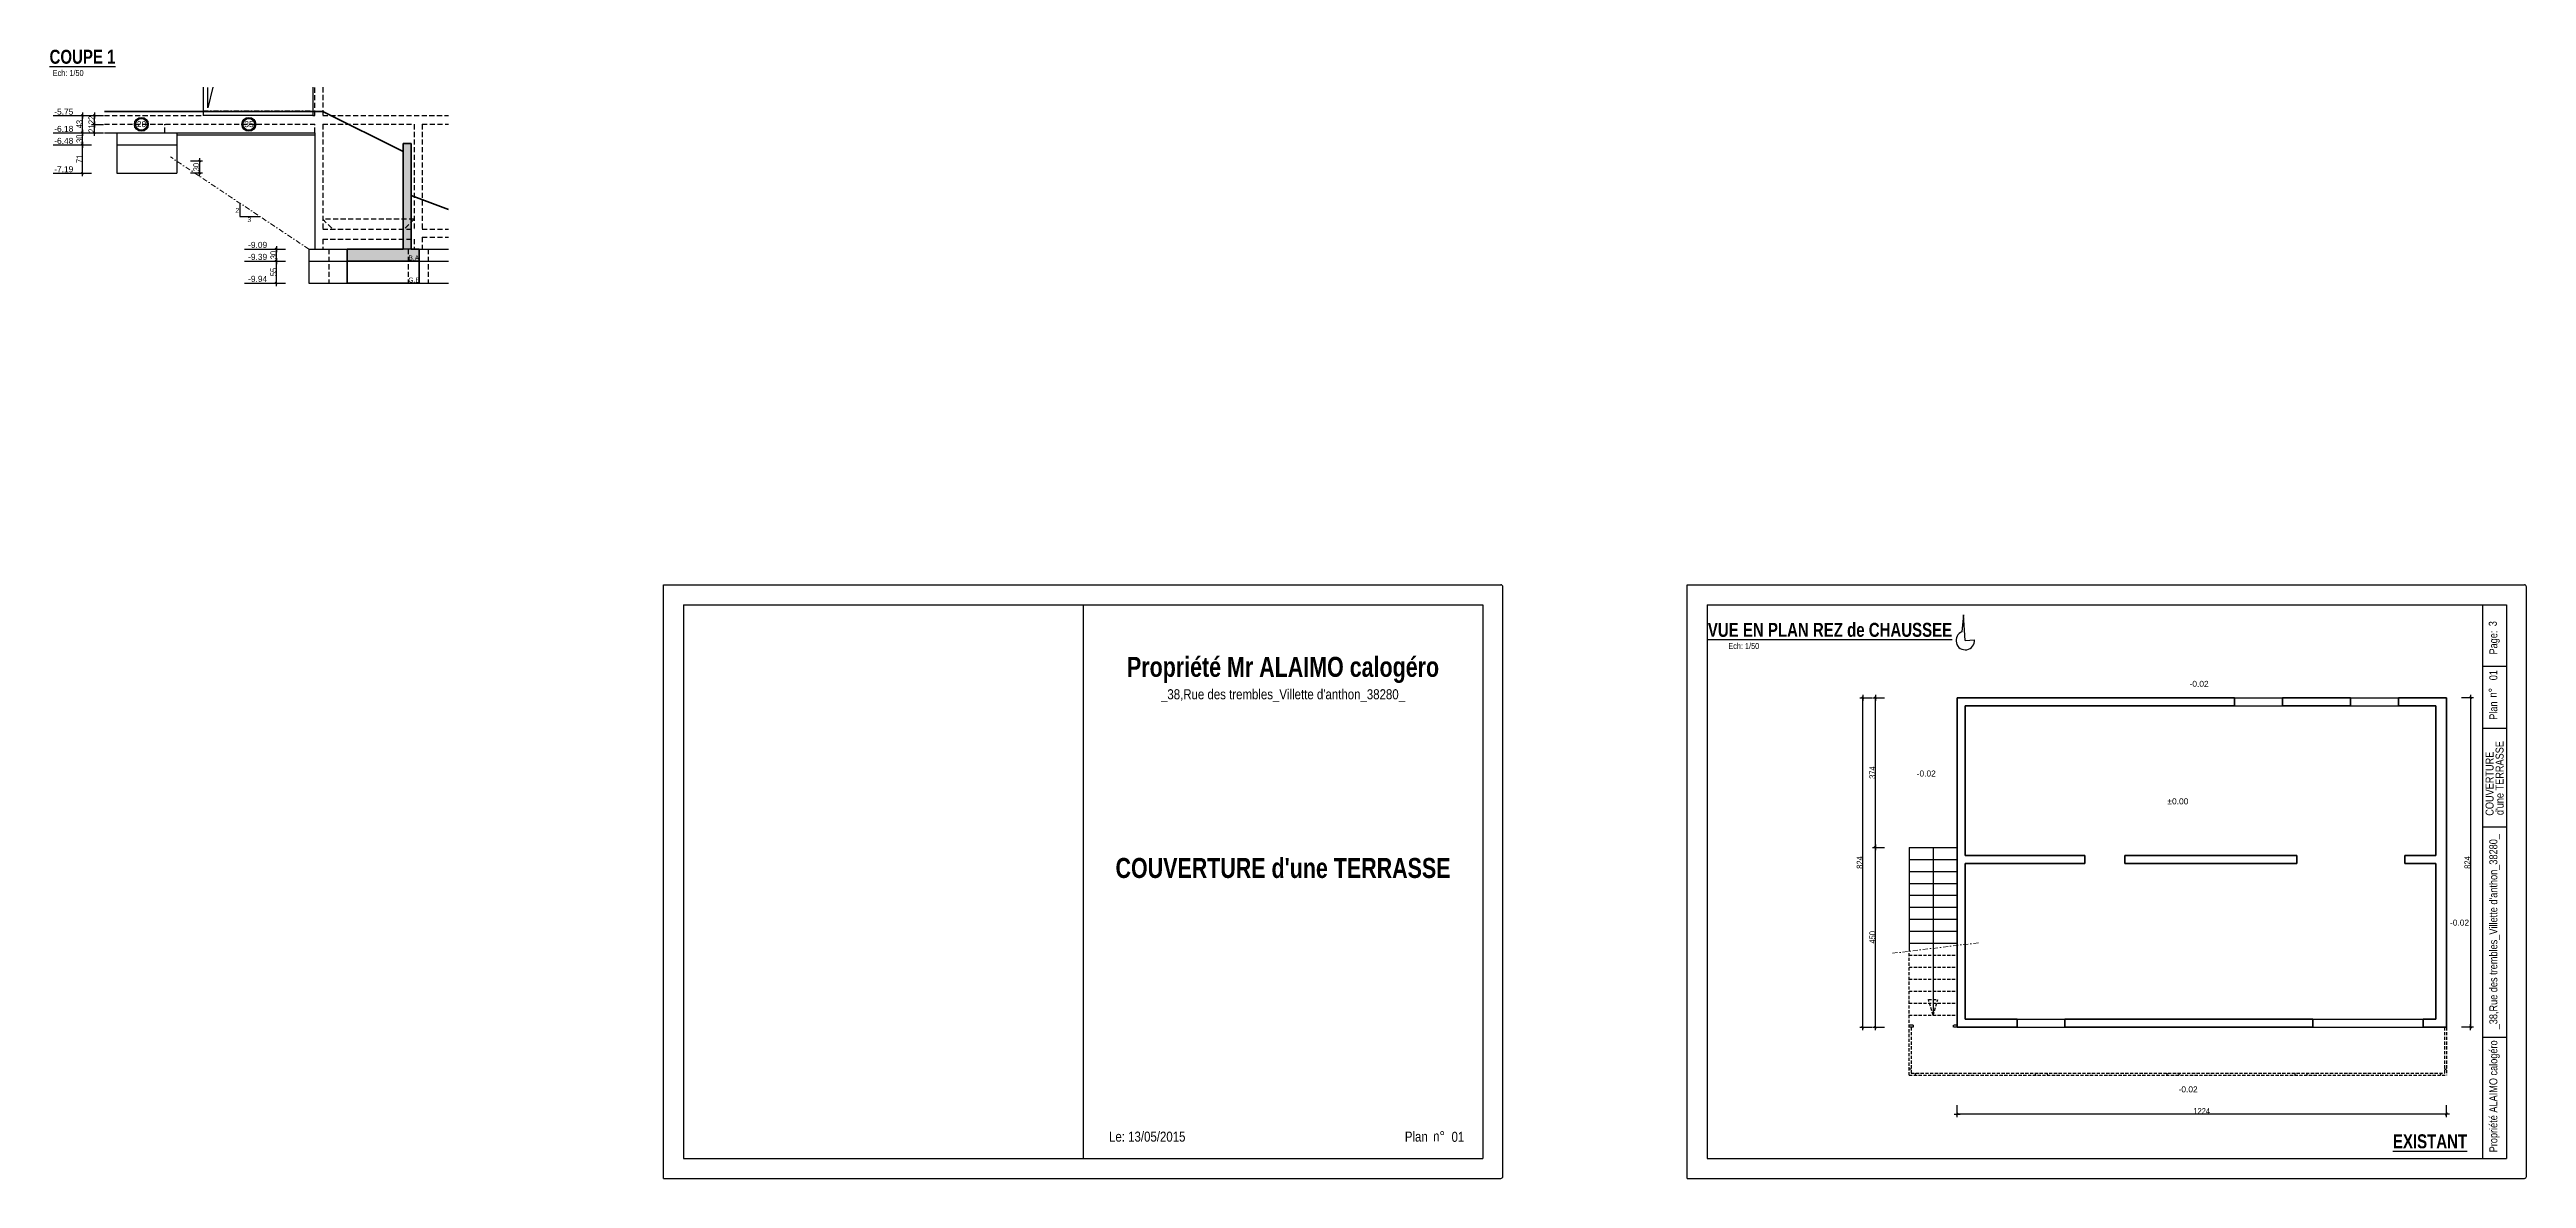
# Model space of a CAD drawing. Header units: centimetres. Extents: x -4990 to 114398, y -61489 to -12305.
# Drawn here: x 44512 to 50709, y -38629 to -35805 of the extents above; entities that cross this region are included whole.
import ezdxf
from ezdxf.enums import TextEntityAlignment as Align

# ---------------------------------------------------------------- set-up
doc = ezdxf.new("R2010")
doc.units = ezdxf.units.CM
doc.header["$LTSCALE"] = 0.5
for name, pattern in [('CACHE2', [4.7625, 3.175, -1.5875]), ('CACHEX2', [19.05, 12.7, -6.35]), ('TIRETPTX2', [50.8, 25.4, -12.7, 0, -12.7])]:
    doc.linetypes.add(name, pattern=pattern)
doc.layers.get('DEFPOINTS').update_dxf_attribs({"linetype": 'CONTINUOUS'})
for name, color, linetype in [('01_cote_gen', 4, 'CONTINUOUS'), ('01_fenetres', 171, 'CONTINUOUS'), ('01_linteaux', 2, 'CONTINUOUS'), ('01_poch_murs', 253, 'CONTINUOUS'), ('01_texte', 230, 'CONTINUOUS'), ('AA_COTES', 2, 'CONTINUOUS')]:
    doc.layers.add(name, color=color, linetype=linetype)
doc.layers.add('01_murs_coup', color=5, linetype='CONTINUOUS', lineweight=60)
doc.layers.add('01_tram_axes', color=2, linetype='TIRETPTX2', lineweight=9)
doc.styles.add('ARIAL', font='arial.ttf')
doc.styles.add('impact', font='impact.ttf')
doc.styles.add('MATTE_TXT', font='arial.ttf')
doc.styles.add('STYLE2', font='ARIALN.TTF')
doc.dimstyles.new('JB50', dxfattribs={"dimscale": 0.1, "dimtxt": 150, "dimasz": 15, "dimexe": 0.1, "dimexo": 0.1, "dimgap": 0.09, "dimtad": 1, "dimdec": 1, "dimdsep": 46, "dimtxsty": 'STYLE2', "dimblk1": 'BOND_G', "dimblk2": 'BOND_D', "dimsah": 1, "dimcen": 1.5, "dimdle": 0.01, "dimse1": 1, "dimse2": 1, "dimclrd": 4, "dimclre": 2, "dimclrt": 6, "dimazin": 2, "dimtfac": 2.333333, "dimtdec": 1, "dimtix": 1, "dimtmove": 2, "dimatfit": 3, "dimldrblk": 'BOND_G', "dimfxl": 1, "dimtolj": 1, "dimtzin": 0, "dimarcsym": 0})

# ---------------------------------------------------------------- blocks, each defined once
blk = doc.blocks.new('BOND_G')
at = {"layer": 'AA_COTES', "color": 0}
for p, q in [((5, 0), (-5, 0)), ((1.8, 1.8), (-1.8, -1.8)), ((0, -5), (0, 15))]:
    blk.add_line(p, q, dxfattribs=at)
blk = doc.blocks.new('BOND_D')
at = {"layer": 'AA_COTES', "color": 0}
for p, q in [((5, 0), (-5, 0)), ((-1.8, -1.8), (1.8, 1.8)), ((0, 5), (0, -15))]:
    blk.add_line(p, q, dxfattribs=at)
blk = doc.blocks.new('*D3833')
at = {"layer": '01_cote_gen', "color": 4, "lineweight": -2, "transparency": 16777216}
blk.add_line((45080, -36387.6), (45080, -36335.6), dxfattribs=at)
at = {"layer": 'DEFPOINTS', "color": 0}
for p in [(45080, -36334.1), (45325.4, -36334.1), (45325.4, -36389.1)]:
    blk.add_point(p, dxfattribs=at)
at = {"layer": '01_cote_gen', "color": 4, "lineweight": -2, "transparency": 16777216, "xscale": 1.5, "yscale": 1.5, "zscale": 1.5}
for name, p, rotation in [('BOND_D', (45080, -36334.1), 90), ('BOND_G', (45080, -36389.1), 270)]:
    blk.add_blockref(name, p, dxfattribs=dict(at, rotation=rotation))
at = {"layer": '01_cote_gen', "color": 6, "transparency": 16777216, "insert": (45072.4, -36361.6), "char_height": 15, "attachment_point": 5, "rotation": 90, "style": 'STYLE2'}
blk.add_mtext('\\A1;55', dxfattribs=at)
blk = doc.blocks.new('*D3834')
at = {"layer": '01_cote_gen', "color": 4, "lineweight": -2, "transparency": 16777216}
blk.add_line((45080, -36332.6), (45080, -36305.6), dxfattribs=at)
at = {"layer": 'DEFPOINTS', "color": 0}
for p in [(45080, -36304.1), (45210.6, -36304.1), (45102.5, -36334.1)]:
    blk.add_point(p, dxfattribs=at)
at = {"layer": '01_cote_gen', "color": 4, "lineweight": -2, "transparency": 16777216, "xscale": 1.5, "yscale": 1.5, "zscale": 1.5}
for name, p, rotation in [('BOND_D', (45080, -36304.1), 90), ('BOND_G', (45080, -36334.1), 270)]:
    blk.add_blockref(name, p, dxfattribs=dict(at, rotation=rotation))
at = {"layer": '01_cote_gen', "color": 6, "transparency": 16777216, "insert": (45072.3, -36319.1), "char_height": 15, "attachment_point": 5, "rotation": 90, "style": 'STYLE2'}
blk.add_mtext('\\A1;30', dxfattribs=at)
blk = doc.blocks.new('*D3835')
at = {"layer": '01_cote_gen', "color": 4, "lineweight": -2, "transparency": 16777216}
blk.add_line((44624.6, -35990.6), (44624.6, -35971.6), dxfattribs=at)
at = {"layer": 'DEFPOINTS', "color": 0}
for p in [(44624.6, -35970.1), (44649.8, -35970.1), (44649.8, -35992.1)]:
    blk.add_point(p, dxfattribs=at)
at = {"layer": '01_cote_gen', "color": 4, "lineweight": -2, "transparency": 16777216, "xscale": 1.5, "yscale": 1.5, "zscale": 1.5}
for name, p, rotation in [('BOND_D', (44624.6, -35970.1), 90), ('BOND_G', (44624.6, -35992.1), 270)]:
    blk.add_blockref(name, p, dxfattribs=dict(at, rotation=rotation))
at = {"layer": '01_cote_gen', "color": 6, "transparency": 16777216, "insert": (44617, -35981.1), "char_height": 15, "attachment_point": 5, "rotation": 90, "style": 'STYLE2'}
blk.add_mtext('\\A1;22', dxfattribs=at)
blk = doc.blocks.new('*D3836')
at = {"layer": '01_cote_gen', "color": 4, "lineweight": -2, "transparency": 16777216}
blk.add_line((44624.6, -36011.6), (44624.6, -35993.6), dxfattribs=at)
at = {"layer": 'DEFPOINTS', "color": 0}
for p in [(44624.6, -35992.1), (44656.3, -35992.1), (44656.3, -36013.1)]:
    blk.add_point(p, dxfattribs=at)
at = {"layer": '01_cote_gen', "color": 4, "lineweight": -2, "transparency": 16777216, "xscale": 1.5, "yscale": 1.5, "zscale": 1.5}
for name, p, rotation in [('BOND_D', (44624.6, -35992.1), 90), ('BOND_G', (44624.6, -36013.1), 270)]:
    blk.add_blockref(name, p, dxfattribs=dict(at, rotation=rotation))
at = {"layer": '01_cote_gen', "color": 6, "transparency": 16777216, "insert": (44617, -36002.6), "char_height": 15, "attachment_point": 5, "rotation": 90, "style": 'STYLE2'}
blk.add_mtext('\\A1;21', dxfattribs=at)
blk = doc.blocks.new('*D3837')
at = {"layer": '01_cote_gen', "color": 4, "lineweight": -2, "transparency": 16777216}
blk.add_line((44594.6, -36011.6), (44594.6, -35971.6), dxfattribs=at)
at = {"layer": 'DEFPOINTS', "color": 0}
for p in [(44594.6, -35970.1), (44670, -35970.1), (44665.2, -36013.1)]:
    blk.add_point(p, dxfattribs=at)
at = {"layer": '01_cote_gen', "color": 4, "lineweight": -2, "transparency": 16777216, "xscale": 1.5, "yscale": 1.5, "zscale": 1.5}
for name, p, rotation in [('BOND_D', (44594.6, -35970.1), 90), ('BOND_G', (44594.6, -36013.1), 270)]:
    blk.add_blockref(name, p, dxfattribs=dict(at, rotation=rotation))
at = {"layer": '01_cote_gen', "color": 6, "transparency": 16777216, "insert": (44586.9, -35991.6), "char_height": 15, "attachment_point": 5, "rotation": 90, "style": 'STYLE2'}
blk.add_mtext('\\A1;43', dxfattribs=at)
blk = doc.blocks.new('*D3838')
at = {"layer": '01_cote_gen', "color": 4, "lineweight": -2, "transparency": 16777216}
blk.add_line((44594.6, -36041.6), (44594.6, -36014.6), dxfattribs=at)
at = {"layer": 'DEFPOINTS', "color": 0}
for p in [(44594.6, -36013.1), (44692.7, -36043.1), (44701.7, -36013.1)]:
    blk.add_point(p, dxfattribs=at)
at = {"layer": '01_cote_gen', "color": 4, "lineweight": -2, "transparency": 16777216, "xscale": 1.5, "yscale": 1.5, "zscale": 1.5}
for name, p, rotation in [('BOND_D', (44594.6, -36013.1), 90), ('BOND_G', (44594.6, -36043.1), 270)]:
    blk.add_blockref(name, p, dxfattribs=dict(at, rotation=rotation))
at = {"layer": '01_cote_gen', "color": 6, "transparency": 16777216, "insert": (44586.9, -36028.1), "char_height": 15, "attachment_point": 5, "rotation": 90, "style": 'STYLE2'}
blk.add_mtext('\\A1;30', dxfattribs=at)
blk = doc.blocks.new('*D3861')
at = {"layer": '01_cote_gen', "color": 4, "lineweight": -2, "transparency": 16777216}
blk.add_line((44887.1, -36085.6), (44887.1, -36112.6), dxfattribs=at)
at = {"layer": 'DEFPOINTS', "color": 0}
for p in [(44830.5, -36084.1), (44830.5, -36114.1), (44887.1, -36114.1)]:
    blk.add_point(p, dxfattribs=at)
at = {"layer": '01_cote_gen', "color": 4, "lineweight": -2, "transparency": 16777216, "xscale": 1.5, "yscale": 1.5, "zscale": 1.5}
for name, p, rotation in [('BOND_G', (44887.1, -36084.1), 90), ('BOND_D', (44887.1, -36114.1), 270)]:
    blk.add_blockref(name, p, dxfattribs=dict(at, rotation=rotation))
at = {"layer": '01_cote_gen', "color": 6, "transparency": 16777216, "insert": (44879.4, -36099.1), "char_height": 15, "attachment_point": 5, "rotation": 90, "style": 'STYLE2'}
blk.add_mtext('\\A1;30', dxfattribs=at)
blk = doc.blocks.new('*D3862')
at = {"layer": '01_cote_gen', "color": 4, "lineweight": -2, "transparency": 16777216}
blk.add_line((44594.6, -36112.6), (44594.6, -36044.6), dxfattribs=at)
at = {"layer": 'DEFPOINTS', "color": 0}
for p in [(44594.6, -36043.1), (44680.5, -36043.1), (44680.5, -36114.1)]:
    blk.add_point(p, dxfattribs=at)
at = {"layer": '01_cote_gen', "color": 4, "lineweight": -2, "transparency": 16777216, "xscale": 1.5, "yscale": 1.5, "zscale": 1.5}
for name, p, rotation in [('BOND_D', (44594.6, -36043.1), 90), ('BOND_G', (44594.6, -36114.1), 270)]:
    blk.add_blockref(name, p, dxfattribs=dict(at, rotation=rotation))
at = {"layer": '01_cote_gen', "color": 6, "transparency": 16777216, "insert": (44587, -36078.6), "char_height": 15, "attachment_point": 5, "rotation": 90, "style": 'STYLE2'}
blk.add_mtext('\\A1;71', dxfattribs=at)
blk = doc.blocks.new('*D4417')
at = {"layer": '01_cote_gen', "color": 4, "lineweight": -2, "transparency": 16777216}
blk.add_line((50506.8, -38467.9), (49285.8, -38467.9), dxfattribs=at)
at = {"layer": 'DEFPOINTS', "color": 0}
for p in [(49284.3, -38381.8), (50508.3, -38381.8), (49284.3, -38467.9)]:
    blk.add_point(p, dxfattribs=at)
at = {"layer": '01_cote_gen', "color": 4, "lineweight": -2, "transparency": 16777216, "xscale": 1.5, "yscale": 1.5, "zscale": 1.5, "rotation": 180}
blk.add_blockref('BOND_D', (49284.3, -38467.9), dxfattribs=at)
at = {"layer": '01_cote_gen', "color": 4, "lineweight": -2, "transparency": 16777216, "xscale": 1.5, "yscale": 1.5, "zscale": 1.5}
blk.add_blockref('BOND_G', (50508.3, -38467.9), dxfattribs=at)
at = {"layer": '01_cote_gen', "color": 6, "transparency": 16777216, "insert": (49896.3, -38460.3), "char_height": 15, "attachment_point": 5, "style": 'STYLE2'}
blk.add_mtext('\\A1;1224', dxfattribs=at)
blk = doc.blocks.new('*D4418')
at = {"layer": '01_cote_gen', "color": 4, "lineweight": -2, "transparency": 16777216}
blk.add_line((50568.9, -37428.1), (50568.9, -38249.1), dxfattribs=at)
at = {"layer": 'DEFPOINTS', "color": 0}
for p in [(50433.8, -37426.6), (50433.8, -38250.6), (50568.9, -38250.6)]:
    blk.add_point(p, dxfattribs=at)
at = {"layer": '01_cote_gen', "color": 4, "lineweight": -2, "transparency": 16777216, "xscale": 1.5, "yscale": 1.5, "zscale": 1.5}
for name, p, rotation in [('BOND_G', (50568.9, -37426.6), 90), ('BOND_D', (50568.9, -38250.6), 270)]:
    blk.add_blockref(name, p, dxfattribs=dict(at, rotation=rotation))
at = {"layer": '01_cote_gen', "color": 6, "transparency": 16777216, "insert": (50561.2, -37838.6), "char_height": 15, "attachment_point": 5, "rotation": 90, "style": 'STYLE2'}
blk.add_mtext('\\A1;824', dxfattribs=at)
blk = doc.blocks.new('*D4419')
at = {"layer": '01_murs_coup', "color": 4, "lineweight": -2, "ltscale": 2, "transparency": 16777216}
blk.add_line((49080.1, -38249.1), (49080.1, -37802.1), dxfattribs=at)
at = {"layer": 'DEFPOINTS', "color": 0, "ltscale": 2}
for p in [(49080.1, -37800.6), (49284.3, -37800.6), (49284.3, -38250.6)]:
    blk.add_point(p, dxfattribs=at)
at = {"layer": '01_murs_coup', "color": 4, "lineweight": -2, "ltscale": 2, "transparency": 16777216, "xscale": 1.5, "yscale": 1.5, "zscale": 1.5}
for name, p, rotation in [('BOND_D', (49080.1, -37800.6), 90), ('BOND_G', (49080.1, -38250.6), 270)]:
    blk.add_blockref(name, p, dxfattribs=dict(at, rotation=rotation))
at = {"layer": '01_murs_coup', "color": 6, "ltscale": 2, "transparency": 16777216, "insert": (49072.4, -38025.6), "char_height": 15, "attachment_point": 5, "rotation": 90, "style": 'STYLE2'}
blk.add_mtext('\\A1;450', dxfattribs=at)
blk = doc.blocks.new('*D4420')
at = {"layer": '01_murs_coup', "color": 4, "lineweight": -2, "ltscale": 2, "transparency": 16777216}
blk.add_line((49080.1, -37799.1), (49080.1, -37428.1), dxfattribs=at)
at = {"layer": 'DEFPOINTS', "color": 0, "ltscale": 2}
for p in [(49080.1, -37426.6), (49284.3, -37426.6), (49284.3, -37800.6)]:
    blk.add_point(p, dxfattribs=at)
at = {"layer": '01_murs_coup', "color": 4, "lineweight": -2, "ltscale": 2, "transparency": 16777216, "xscale": 1.5, "yscale": 1.5, "zscale": 1.5}
for name, p, rotation in [('BOND_D', (49080.1, -37426.6), 90), ('BOND_G', (49080.1, -37800.6), 270)]:
    blk.add_blockref(name, p, dxfattribs=dict(at, rotation=rotation))
at = {"layer": '01_murs_coup', "color": 6, "ltscale": 2, "transparency": 16777216, "insert": (49072.4, -37613.6), "char_height": 15, "attachment_point": 5, "rotation": 90, "style": 'STYLE2'}
blk.add_mtext('\\A1;374', dxfattribs=at)
blk = doc.blocks.new('*D4421')
at = {"layer": '01_murs_coup', "color": 4, "lineweight": -2, "ltscale": 2, "transparency": 16777216}
blk.add_line((49048.5, -38249.1), (49048.5, -37428.1), dxfattribs=at)
at = {"layer": 'DEFPOINTS', "color": 0, "ltscale": 2}
for p in [(49048.5, -37426.6), (49284.3, -37426.6), (49284.3, -38250.6)]:
    blk.add_point(p, dxfattribs=at)
at = {"layer": '01_murs_coup', "color": 4, "lineweight": -2, "ltscale": 2, "transparency": 16777216, "xscale": 1.5, "yscale": 1.5, "zscale": 1.5}
for name, p, rotation in [('BOND_D', (49048.5, -37426.6), 90), ('BOND_G', (49048.5, -38250.6), 270)]:
    blk.add_blockref(name, p, dxfattribs=dict(at, rotation=rotation))
at = {"layer": '01_murs_coup', "color": 6, "ltscale": 2, "transparency": 16777216, "insert": (49040.8, -37838.6), "char_height": 15, "attachment_point": 5, "rotation": 90, "style": 'STYLE2'}
blk.add_mtext('\\A1;824', dxfattribs=at)

msp = doc.modelspace()

# ---------------------------------------------------------------- hatches: boundary and pattern name
at = {"layer": '01_poch_murs', "ltscale": 2}
h = msp.add_hatch(color=256, dxfattribs=at)
h.dxf.hatch_style = 1
h.paths.add_polyline_path([(45436.523, -36304.078), (45416.523, -36304.078), (45416.523, -36040.078), (45396.523, -36040.078), (45396.523, -36304.078), (45256.523, -36304.078), (45256.523, -36334.078), (45436.523, -36334.078)])

# ---------------------------------------------------------------- linework, layer by layer
at = {"layer": '01_fenetres', "ltscale": 30}
for p, q in [((46097.979, -37193.865), (46097.979, -38578.865)), ((46097.979, -37193.865), (48097.979, -37193.865)), ((47097.979, -37193.865), (47097.979, -38578.865)), ((48097.979, -37193.865), (48097.979, -38578.865)), ((48658.71, -37193.865), (48658.71, -38578.865)), ((48658.71, -37193.865), (50658.71, -37193.865)), ((50598.71, -37193.865), (50598.71, -38578.865)), ((50658.71, -37193.865), (50658.71, -38578.865)), ((50658.71, -37347.997), (50598.71, -37347.997)), ((50658.71, -37503.014), (50598.71, -37503.014)), ((50658.71, -37749.931), (50598.71, -37749.931)), ((50658.71, -38276.465), (50598.71, -38276.465)), ((46097.979, -38578.865), (47047.979, -38578.865)), ((46097.979, -38578.865), (47047.979, -38578.865)), ((46097.979, -38578.865), (48097.979, -38578.865)), ((48658.71, -38578.865), (49608.71, -38578.865)), ((48658.71, -38578.865), (49608.71, -38578.865)), ((48658.71, -38578.865), (50658.71, -38578.865))]:
    msp.add_line(p, q, dxfattribs=at)
at = {"layer": '01_linteaux'}
for p, q in [((44896.523, -35899.501), (44896.523, -35970.078)), ((45170.523, -35899.501), (45170.523, -35970.078)), ((45170.523, -35970.078), (44896.523, -35970.078)), ((44649.843, -36013.078), (44680.523, -36013.078)), ((44680.523, -36013.078), (44680.523, -36114.056)), ((44680.523, -36013.078), (44830.523, -36013.078)), ((44680.523, -36043.078), (44830.523, -36043.078)), ((44830.523, -36013.078), (45175.556, -36013.078)), ((44830.523, -36013.078), (44830.523, -36114.056)), ((44830.523, -36018.078), (45175.556, -36018.078)), ((45175.556, -36013.078), (45175.556, -36304.078)), ((44680.523, -36114.056), (44830.523, -36114.056)), ((45160.556, -36304.078), (45210.556, -36304.078)), ((45160.556, -36304.078), (45160.556, -36389.078)), ((45210.556, -36304.078), (45256.523, -36304.078)), ((45416.523, -36304.078), (45396.523, -36304.078)), ((45436.523, -36304.078), (45459.523, -36304.078)), ((45459.523, -36304.078), (45510.319, -36304.078)), ((45160.556, -36334.078), (45210.556, -36334.078)), ((45210.556, -36334.078), (45256.523, -36334.078)), ((45436.523, -36334.078), (45459.523, -36334.078)), ((45459.523, -36334.078), (45510.319, -36334.078)), ((45160.556, -36389.078), (45210.556, -36389.078)), ((45210.556, -36389.078), (45256.523, -36389.078)), ((45436.523, -36389.078), (45459.523, -36389.078)), ((45459.523, -36389.078), (45510.319, -36389.078)), ((49978.259, -37426.649), (50098.259, -37426.649)), ((50268.259, -37426.649), (50388.259, -37426.649)), ((49978.259, -37446.649), (50098.259, -37446.649)), ((50268.259, -37446.649), (50388.259, -37446.649)), ((49164.259, -37800.649), (49284.259, -37800.649)), ((49164.259, -37800.649), (49164.259, -38060.525)), ((49164.259, -37830.649), (49284.259, -37830.649)), ((49164.259, -37860.649), (49284.259, -37860.649)), ((49224.259, -37800.649), (49224.259, -38220.649)), ((49164.259, -37890.649), (49284.259, -37890.649)), ((49164.259, -37920.649), (49284.259, -37920.649)), ((49164.259, -37950.649), (49284.259, -37950.649)), ((49164.259, -37980.649), (49284.259, -37980.649)), ((49164.259, -38010.649), (49284.259, -38010.649)), ((49164.259, -38040.649), (49284.259, -38040.649)), ((49434.259, -38230.649), (49554.259, -38230.649)), ((50174.259, -38230.649), (50450.259, -38230.649)), ((49434.259, -38250.649), (49554.259, -38250.649)), ((50174.259, -38250.649), (50450.259, -38250.649))]:
    msp.add_line(p, q, dxfattribs=at)
at = {"layer": '01_linteaux', "linetype": 'CACHEX2', "ltscale": 2}
for p, q in [((45175.556, -35970.078), (45175.556, -35899.501)), ((45195.556, -35899.501), (45195.556, -35970.078)), ((44649.843, -35970.078), (44896.523, -35970.078)), ((44649.843, -35992.078), (45175.556, -35992.078)), ((44800.523, -36013.078), (44800.523, -35992.078)), ((45170.523, -35970.078), (45175.556, -35970.078)), ((45175.556, -36013.078), (45175.556, -35992.078)), ((45195.556, -35970.078), (45510.319, -35970.078)), ((45195.556, -35992.078), (45424.523, -35992.078)), ((45195.556, -35992.078), (45195.556, -36254.078)), ((45424.523, -35992.078), (45424.523, -36254.078)), ((45444.523, -35992.078), (45510.319, -35992.078)), ((45444.523, -35992.078), (45444.523, -36254.078)), ((45195.556, -36229.078), (45220.556, -36254.078)), ((45424.523, -36229.078), (45195.556, -36229.078)), ((45424.523, -36229.078), (45399.523, -36254.078)), ((45195.556, -36254.078), (45424.523, -36254.078)), ((45195.556, -36279.078), (45424.523, -36279.078)), ((45195.556, -36279.078), (45195.556, -36304.078)), ((45210.556, -36304.078), (45210.556, -36389.078)), ((45409.523, -36304.078), (45409.523, -36389.078)), ((45424.523, -36279.078), (45424.523, -36304.078)), ((45444.523, -36254.078), (45510.319, -36254.078)), ((45444.523, -36274.078), (45510.319, -36274.078)), ((45444.523, -36274.078), (45444.523, -36304.078)), ((45459.523, -36304.078), (45459.523, -36389.078))]:
    msp.add_line(p, q, dxfattribs=at)
at = {"layer": '01_linteaux', "linetype": 'CACHE2', "ltscale": 5}
for p, q in [((49164.259, -38370.649), (49164.259, -38060.525)), ((49164.259, -38070.649), (49284.259, -38070.649)), ((49164.259, -38100.649), (49284.259, -38100.649)), ((49164.259, -38130.649), (49284.259, -38130.649)), ((49164.259, -38160.649), (49284.259, -38160.649)), ((49164.259, -38190.649), (49284.259, -38190.649)), ((49164.259, -38220.649), (49284.259, -38220.649)), ((49224.259, -38220.649), (49212.43, -38181.505)), ((49212.43, -38181.505), (49236.087, -38181.505)), ((49224.259, -38220.649), (49236.087, -38181.505)), ((49174.259, -38245.649), (49164.259, -38245.649)), ((49174.259, -38250.649), (49164.259, -38250.649)), ((49169.259, -38250.649), (49169.259, -38365.649)), ((49174.259, -38245.649), (49174.259, -38250.649)), ((49284.259, -38245.649), (49274.259, -38245.649)), ((49274.259, -38245.649), (49274.259, -38250.649)), ((49284.259, -38250.649), (49274.259, -38250.649)), ((50503.259, -38250.649), (50503.259, -38365.649)), ((50508.259, -38250.649), (50508.259, -38370.649)), ((49169.259, -38355.649), (49164.259, -38355.649)), ((50503.259, -38355.649), (50508.259, -38355.649)), ((49164.259, -38370.649), (50508.259, -38370.649)), ((49169.259, -38365.649), (50503.259, -38365.649)), ((49179.259, -38365.649), (49179.259, -38370.649)), ((49479.259, -38365.649), (49479.259, -38370.649)), ((49509.259, -38365.649), (49509.259, -38370.649)), ((49809.259, -38365.649), (49809.259, -38370.649)), ((49839.259, -38365.649), (49839.259, -38370.649)), ((50129.259, -38365.649), (50129.259, -38370.649)), ((50159.259, -38365.649), (50159.259, -38370.649)), ((50493.259, -38365.649), (50493.259, -38370.649))]:
    msp.add_line(p, q, dxfattribs=at)
at = {"layer": '01_murs_coup'}
for p, q in [((44649.843, -35960.078), (45195.556, -35960.078)), ((45396.523, -36060.078), (45195.556, -35960.078)), ((45396.523, -36040.078), (45416.523, -36040.078)), ((45396.523, -36040.078), (45396.523, -36304.078)), ((45416.523, -36040.078), (45416.523, -36304.078)), ((45510.319, -36204.879), (45416.523, -36170.078)), ((45256.523, -36304.078), (45256.523, -36334.078)), ((45396.523, -36304.078), (45256.523, -36304.078)), ((45436.523, -36304.078), (45416.523, -36304.078)), ((45436.523, -36304.078), (45436.523, -36334.078)), ((45256.523, -36334.078), (45436.523, -36334.078)), ((45256.523, -36334.078), (45256.523, -36389.078)), ((45436.523, -36334.078), (45436.523, -36389.078)), ((45436.523, -36389.078), (45256.523, -36389.078))]:
    msp.add_line(p, q, dxfattribs=at)
at = {"layer": '01_murs_coup', "ltscale": 2}
for p, q in [((49284.259, -37426.649), (49284.259, -38250.649)), ((49284.259, -37426.649), (49978.259, -37426.649)), ((49978.259, -37426.649), (49978.259, -37446.649)), ((50098.259, -37426.649), (50098.259, -37446.649)), ((50098.259, -37426.649), (50268.259, -37426.649)), ((50268.259, -37426.649), (50268.259, -37446.649)), ((50388.259, -37426.649), (50388.259, -37446.649)), ((50388.259, -37426.649), (50508.259, -37426.649)), ((50508.259, -37426.649), (50508.259, -38250.649)), ((49304.259, -37446.649), (49304.259, -37820.649)), ((49304.259, -37446.649), (49978.259, -37446.649)), ((50098.259, -37446.649), (50268.259, -37446.649)), ((50388.259, -37446.649), (50482.259, -37446.649)), ((50482.259, -37446.649), (50482.259, -37820.649)), ((49304.259, -37820.649), (49604.259, -37820.649)), ((49304.259, -37840.649), (49604.259, -37840.649)), ((49304.259, -37840.649), (49304.259, -38230.649)), ((49604.259, -37820.649), (49604.259, -37840.649)), ((49704.259, -37820.649), (49704.259, -37840.649)), ((49704.259, -37820.649), (50134.259, -37820.649)), ((49704.259, -37840.649), (50134.259, -37840.649)), ((50134.259, -37820.649), (50134.259, -37840.649)), ((50404.259, -37820.649), (50404.259, -37840.649)), ((50404.259, -37820.649), (50482.259, -37820.649)), ((50404.259, -37840.649), (50482.259, -37840.649)), ((50482.259, -37840.649), (50482.259, -38230.649)), ((49304.259, -38230.649), (49434.259, -38230.649)), ((49434.259, -38230.649), (49434.259, -38250.649)), ((49554.259, -38230.649), (49554.259, -38250.649)), ((49554.259, -38230.649), (50174.259, -38230.649)), ((50174.259, -38230.649), (50174.259, -38250.649)), ((50450.259, -38230.649), (50450.259, -38250.649)), ((50450.259, -38230.649), (50482.259, -38230.649)), ((49284.259, -38250.649), (49434.259, -38250.649)), ((49554.259, -38250.649), (50174.259, -38250.649)), ((50450.259, -38250.649), (50508.259, -38250.649))]:
    msp.add_line(p, q, dxfattribs=at)
at = {"layer": '01_poch_murs'}
for p, q in [((44920.834, -35899.501), (44908.055, -35951.117)), ((44908.055, -35951.117), (44908.055, -35899.75))]:
    msp.add_line(p, q, dxfattribs=at)
msp.add_solid([(44908.055, -35951.117), (44908.055, -35899.75), (44920.834, -35899.501), (44908.055, -35951.117)], dxfattribs=at)
at = {"layer": '01_texte'}
for p, q in [((44521.308, -35970.078), (44587.078, -35970.078)), ((44521.308, -36013.078), (44587.078, -36013.078)), ((44521.308, -36043.078), (44587.078, -36043.078)), ((44521.308, -36114.056), (44587.078, -36114.056)), ((44988.196, -36189.172), (44988.196, -36223.01)), ((44988.196, -36223.01), (45038.954, -36223.01)), ((44999.795, -36304.078), (45072.496, -36304.078)), ((44999.795, -36334.078), (45072.496, -36334.078)), ((44999.795, -36389.078), (45072.496, -36389.078)), ((49300.124, -37219.002), (49296.577, -37261.579)), ((49304.862, -37283.327), (49300.124, -37219.002)), ((49304.862, -37283.327), (49328.072, -37281.617))]:
    msp.add_line(p, q, dxfattribs=at)
at = {"layer": '01_texte', "ltscale": 30}
for p, q in [((46047.979, -37143.865), (48142.979, -37143.865)), ((46047.979, -38628.865), (46047.979, -37143.865)), ((48147.979, -38623.865), (48147.979, -37148.865)), ((48608.71, -37143.865), (49658.71, -37143.865)), ((48608.71, -37143.865), (50703.71, -37143.865)), ((48608.71, -38628.865), (48608.71, -37143.865)), ((50708.71, -38623.865), (50708.71, -37148.865)), ((46047.979, -38628.865), (48142.979, -38628.865)), ((48608.71, -38628.865), (50703.71, -38628.865))]:
    msp.add_line(p, q, dxfattribs=at)
at = {"layer": '01_texte'}
for centre, radius in [((44741.857, -35992.078), 17.309), ((44741.857, -35992.078), 14.533), ((45010.638, -35992.078), 17.309), ((45010.638, -35992.078), 14.533)]:
    msp.add_circle(centre, radius, dxfattribs=at)
at = {"layer": '01_texte', "ltscale": 30}
for centre, start, end in [((48142.979, -37148.865), 0, 90), ((50703.71, -37148.865), 0, 90), ((48142.979, -38623.865), 270, 0), ((50703.71, -38623.865), 270, 0)]:
    msp.add_arc(centre, 5, start, end, dxfattribs=at)
at = {"layer": '01_texte'}
msp.add_arc((49304.862, -37283.327), 23.273, 110.8541843, 4.2131441, dxfattribs=at)
at = {"layer": '01_tram_axes'}
for p, q in [((44896.523, -35958.078), (45170.523, -35958.078)), ((45160.556, -36304.078), (44814.571, -36073.421))]:
    msp.add_line(p, q, dxfattribs=at)
at = {"layer": '01_tram_axes', "linetype": 'TIRETPTX2'}
msp.add_line((49122.568, -38065.597), (49339.405, -38039.216), dxfattribs=at)

# ---------------------------------------------------------------- texts
at = {"layer": '01_texte'}
for s, height, style, p in [('%%UCOUPE 1', 35, 'impact', (44594.547, -35851.033)), ('%%UVUE EN PLAN REZ de CHAUSSEE', 35, 'impact', (48966.325, -37284.541)), ('Propriété Mr ALAIMO calogéro', 50, 'impact', (47597.979, -37389.118)), ("_38,Rue des trembles_Villette d'anthon_38280_", 25, 'STYLE2', (47597.979, -37437.74)), ("COUVERTURE d'une TERRASSE", 50, 'impact', (47597.979, -37892.232)), ('%%UEXISTANT', 35, 'impact', (50467.436, -38563.946))]:
    msp.add_text(s, height=height, dxfattribs=dict(at, style=style)).set_placement(p, align=Align.BOTTOM_CENTER)
at = {"layer": '01_texte', "style": 'MATTE_TXT', "width": 0.8}
for p in [(44558.669, -35875.594), (48750.586, -37309.101)]:
    msp.add_text('Ech: 1/50', height=15, dxfattribs=at).set_placement(p, align=Align.BOTTOM_CENTER)
at = {"layer": '01_texte'}
for s, height, style, p in [('-5.75', 15, 'ARIAL', (44523.851, -35967.919)), ('-6.18', 15, 'ARIAL', (44523.851, -36010.919)), ('20', 15, 'ARIAL', (44730.676, -35999.036)), ('35', 15, 'ARIAL', (44999.457, -35999.036)), ('-6.48', 15, 'ARIAL', (44523.851, -36040.919)), ('-7.19', 15, 'ARIAL', (44523.851, -36111.896)), ('2', 12, 'ARIAL', (44977.132, -36213.268)), ('3', 12, 'ARIAL', (45007.279, -36236.613)), ('-9.09', 15, 'ARIAL', (45008.889, -36301.074)), ('-9.39', 15, 'ARIAL', (45008.889, -36331.074)), ('-9.94', 15, 'ARIAL', (45008.889, -36386.074)), ('-0.02', 15, 'ARIAL', (49865.875, -37399.198)), ('-0.02', 15, 'ARIAL', (49183.284, -37623.431)), ('%%P0.00', 15, 'ARIAL', (49810.573, -37692.912)), ('-0.02', 15, 'ARIAL', (50517.456, -37996.456)), ('-0.02', 15, 'ARIAL', (49838.386, -38413.398)), ('Le: 13/05/2015', 25, 'STYLE2', (47162.708, -38536.727)), ('Plan', 25, 'STYLE2', (47902.719, -38536.727)), ('n%%D', 25, 'STYLE2', (47973.331, -38535.755)), ('  01', 25, 'STYLE2', (48003.674, -38537.198))]:
    msp.add_text(s, height=height, dxfattribs=dict(at, style=style)).set_placement(p)
at = {"layer": '01_texte', "style": 'ARIAL', "width": 0.8}
for s, p in [('B.A', (45409.928, -36332.151)), ('G.B', (45409.928, -36387.433))]:
    msp.add_text(s, height=12, dxfattribs=at).set_placement(p)
at = {"layer": '01_texte', "style": 'STYLE2'}
for s, p in [('3', (50634.419, -37247.598)), ('Page:', (50635.861, -37318.283)), ('  01', (50635.861, -37395.417)), ('n%%D', (50634.419, -37425.76)), ('Plan', (50635.861, -37481.522)), ("  d'une TERRASSE", (50651.472, -37732.735)), ('COUVERTURE ', (50626.471, -37721.591)), ("_38,Rue des trembles_Villette d'anthon_38280_", (50635.861, -38255.892)), ('Propriété ALAIMO calogéro', (50635.861, -38563.569))]:
    msp.add_text(s, height=20, rotation=90, dxfattribs=at).set_placement(p)

# ---------------------------------------------------------------- dimensions: what is measured, and where the dimension line sits
at = {"layer": '01_cote_gen'}
for base, p1, p2, picture, middle in [((44594.578, -35970.078), (44665.183, -36013.078), (44669.974, -35970.078), '*D3837', (44586.91, -35991.578)), ((44624.565, -35970.078), (44649.843, -35992.078), (44649.843, -35970.078), '*D3835', (44617.025, -35981.078)), ((44624.565, -35992.078), (44656.266, -36013.078), (44656.266, -35992.078), '*D3836', (44617.025, -36002.578)), ((44594.578, -36013.078), (44692.679, -36043.078), (44701.675, -36013.078), '*D3838', (44586.91, -36028.078)), ((44594.578, -36043.078), (44680.523, -36114.056), (44680.523, -36043.078), '*D3862', (44587.038, -36078.567)), ((44887.071, -36114.056), (44830.523, -36084.056), (44830.523, -36114.056), '*D3861', (44879.403, -36099.056)), ((45079.996, -36304.078), (45102.496, -36334.078), (45210.556, -36304.078), '*D3834', (45072.329, -36319.078)), ((45079.996, -36334.078), (45325.384, -36389.078), (45325.384, -36334.078), '*D3833', (45072.359, -36361.578)), ((50568.85, -38250.649), (50433.8, -37426.649), (50433.8, -38250.649), '*D4418', (50561.182, -37838.649))]:
    dim = msp.add_linear_dim(base=base, p1=p1, p2=p2, angle=90, dimstyle='JB50', dxfattribs=at)
    dim.commit()
    dim.dimension.update_dxf_attribs({"geometry": picture, "text_midpoint": middle})
dim = msp.add_linear_dim(base=(49284.259, -38467.856), p1=(50508.259, -38381.827), p2=(49284.259, -38381.827), dimstyle='JB50', dxfattribs=at)
dim.commit()
dim.dimension.update_dxf_attribs({"geometry": '*D4417', "text_midpoint": (49896.259, -38460.316)})
at = {"layer": '01_murs_coup', "ltscale": 2}
for base, p1, p2, picture, middle in [((49048.473, -37426.649), (49284.259, -38250.649), (49284.259, -37426.649), '*D4421', (49040.806, -37838.649)), ((49080.111, -37426.649), (49284.259, -37800.649), (49284.259, -37426.649), '*D4420', (49072.443, -37613.649)), ((49080.111, -37800.649), (49284.259, -38250.649), (49284.259, -37800.649), '*D4419', (49072.443, -38025.649))]:
    dim = msp.add_linear_dim(base=base, p1=p1, p2=p2, angle=90, dimstyle='JB50', dxfattribs=at)
    dim.commit()
    dim.dimension.update_dxf_attribs({"geometry": picture, "text_midpoint": middle})

doc.saveas('drawing.dxf')
